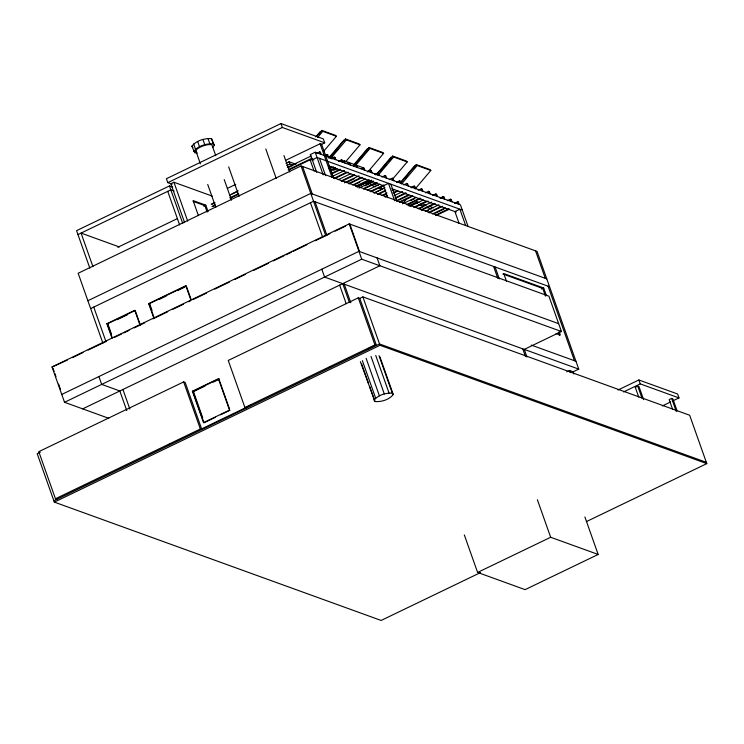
<?xml version="1.0" encoding="UTF-8"?>
<svg xmlns="http://www.w3.org/2000/svg" width="744" height="744" viewBox="0 0 744 744"><rect width="100%" height="100%" fill="white"/><g stroke="black" fill="none" stroke-linecap="round" stroke-linejoin="round"><path stroke-width="1.12" d="M197.402 152.994L194.77 152.827L191.887 146.177C196.332 140.523 204.488 138.142 211.491 138.654L214.365 145.303L212.626 147.544M193.738 151.404C198.183 145.759 206.339 143.378 213.342 143.88L214.365 145.303M374.018 400.226C378.166 394.962 385.783 392.73 392.311 393.204L393.269 394.534C389.121 399.798 381.505 402.03 374.976 401.555L360.356 361.64M315.754 136.868L320.246 131.567L320.906 132.218L319.409 133.985M316.637 136.561L321.845 130.414L335.46 135.343L336.4 136.282L323.742 151.218M317.576 137.5L322.784 131.353L336.4 136.282M328.885 157.775L343.849 140.114L344.509 140.765M329.062 158.286L345.449 138.961L359.064 143.89L360.003 144.829L345.858 161.513M330.289 157.542L337.776 148.716M330.755 158.342L346.388 139.9L360.003 144.829M353.977 164.554L367.452 148.661L368.113 149.312L354.637 165.205M354.153 165.075L369.043 147.507L382.667 152.436L383.606 153.376L367.973 171.817M355.846 165.131L369.991 148.447L383.606 153.376M369.349 182.81L371.591 180.16M376.083 174.868L391.056 157.207L391.716 157.858M369.563 183.284L371.805 180.653M377.757 173.622L392.646 156.054L406.261 160.983L407.21 161.922L393.065 178.607M380.491 171.101L382.732 168.46M384.229 166.693L386.471 164.043M388.721 161.392L390.963 158.742M377.952 175.435L393.595 156.993L407.21 161.922M379.663 194.426L381.151 192.668M400.43 182.531L414.65 165.754L415.31 166.405L413.813 168.172M400.616 183.052L416.249 164.601L429.865 169.53L430.813 170.469L415.171 188.911M405.582 177.881L407.08 176.123M401.555 183.982L417.189 165.54L430.813 170.469M402.513 203.847L406.987 198.574M320.552 144.829L324.719 142.82L323.324 138.895L280.962 123.55L166.423 178.709L167.809 182.633L172.152 184.205M167.809 182.633L282.357 127.475L324.719 142.82M212.18 196.09L173.929 182.243L170.841 183.731L184.596 222.596M172.72 187.116L169.446 185.935L76.567 230.649L89.838 268.128M77.962 234.574L170.832 189.86L174.115 191.041M227.404 188.399L235.736 184.382M285.733 160.313L320.106 143.759L321.622 144.308L333.47 177.779M285.966 163.262L289.053 161.773L295.498 164.099M286.775 165.549L289.872 164.061L293.089 165.224M117.868 247.268L177.37 218.615M468.05 226.353L460.434 204.842L315.196 152.241L310.248 154.631L312.099 159.858L317.056 157.477L462.294 210.068M203.735 206.172L205.8 205.177L208.088 211.64M231.97 193.858L238.164 190.873M211.231 204.098L214.365 202.591M230.008 195.058L237.299 191.543M287.361 167.437L311.345 155.887M316.553 153.385L319.688 151.878L320.441 152.148L321.25 154.436M211.994 204.368L215.118 202.861M289.156 167.214L292.28 165.707M294.373 164.703L296.456 163.699M212.04 206.386L215.174 204.879M229.775 197.848L238.117 193.831M288.17 169.725L312.154 158.184M212.803 206.655L214.886 205.651M230.528 198.118L238.871 194.1M288.923 170.004L311.866 158.956M313.931 160.007L312.108 159.346L310.257 160.239L314.098 171.092M572.462 372.139L578.739 369.117L537.056 251.407L301.05 165.94L78.148 273.262L102.895 343.151M324.858 155.505L327.704 154.78L328.513 157.068M325.612 155.784L327.704 154.78M331.08 158.639L334.205 157.133L334.967 157.412L335.777 159.7M331.833 158.918L334.967 157.412M338.343 161.271L341.468 159.765L342.221 160.034L343.04 162.322M342.007 161.801L344.081 160.806L362.839 167.595M328.727 168.581L331.852 167.075M329.48 168.851L333.647 166.842M330.355 170.097L335.544 167.595M331.006 170.934L336.214 168.423M346.648 163.401L348.731 162.397L349.541 164.684M333.842 170.199L336.976 168.693M331.815 173.222L340.157 169.204M331.526 173.994L339.868 169.976M332.01 176.57L344.519 170.543M353.912 166.024L355.995 165.019L356.804 167.316M333.861 178.355L346.379 172.329M334.614 178.634L348.173 172.106M338.232 179.704L350.74 173.678M361.166 168.656L364.011 167.93L364.82 170.218M87.876 300.734L310.769 193.403L546.784 278.87M341.124 180.987L354.683 174.459M341.877 181.266L354.395 175.24M344.444 182.838L359.045 175.807M367.387 171.79L370.521 170.283L371.275 170.553L372.084 172.85M346.248 182.606L354.59 178.588M348.387 183.619L360.896 177.593M349.141 183.889L362.7 177.36M90.656 308.574L313.55 201.252L549.565 286.719M352.749 184.968L365.267 178.941M374.651 174.422L377.775 172.915L378.538 173.185L379.347 175.472M355.595 184.233L359.761 182.224M375.404 174.691L378.538 173.185M355.651 186.251L369.201 179.722M356.404 186.521L368.922 180.494M356.953 186.902L365.137 182.959L368.308 184.112M357.39 186.939L370.8 180.485M358.971 188.093L373.572 181.062M381.914 177.044L385.039 175.538L385.801 175.817L386.61 178.104M364.941 185.861L372.242 182.345M363.956 188.372L375.422 182.857M363.667 189.153L377.227 182.624M367.276 190.222L379.793 184.196M389.177 179.676L392.302 178.169L393.055 178.448L393.874 180.736M370.168 191.506L383.727 184.977M370.931 191.785L388.461 183.34L394.608 200.703M373.897 193.031L382.081 189.097L381.263 186.809M374.539 192.854L384.964 187.832M396.44 182.308L399.565 180.801L400.319 181.071L401.128 183.368M111.87 337.795L106.894 323.724L134.757 310.304L140.123 325.463M153.645 317.604L148.679 303.599L185.833 285.715L190.79 299.711M186.288 285.873L149.135 303.766L154.092 317.762M377.431 194.138L385.773 190.12M117.236 319.632L127.559 314.666M159.03 299.516L166.256 296.038M177.602 290.569L184.828 287.091M378.194 194.407L385.494 190.892M381.802 195.486L387.01 192.975M392.228 190.464L394.311 189.46M403.694 184.94L406.829 183.433L407.582 183.703L408.391 185.991M383.597 195.254L385.68 194.249M384.695 196.769L386.778 195.765M393.037 192.752L397.212 190.743M385.448 197.039L387.54 196.035M393.799 193.022L397.966 191.013M394.274 195.598L402.616 191.58M410.958 187.572L414.092 186.065L414.845 186.335L415.654 188.623M411.72 187.841L413.803 186.837M395.083 197.895L405.517 192.873M395.845 198.164L406.271 193.142M396.32 200.74L408.837 194.714M418.221 190.194L421.355 188.688L422.108 188.967L422.918 191.255M108.773 418.314L64.533 402.29L52.024 366.978L349.215 223.87L548.923 296.186L561.432 331.498L524.278 349.392L526.985 357.018M399.165 200.015L408.549 195.495M67.276 360.143L52.024 366.978M72.512 357.622L82.975 352.582M88.21 350.061L106.001 341.496M114.371 337.469L121.7 333.935M123.792 332.931L129.019 330.41M134.255 327.89L144.717 322.849M153.087 318.823L167.744 311.764M172.971 309.244L183.433 304.212M188.669 301.692L190.762 300.678M192.854 299.674L206.46 293.127M214.83 289.091L229.478 282.041M234.713 279.521L245.176 274.48M253.546 270.444L268.203 263.395M273.429 260.874L283.901 255.834M285.994 254.829L291.22 252.309M293.313 251.295L306.919 244.748M315.289 240.721L329.945 233.663M335.172 231.142L345.635 226.102M399.221 202.024L412.781 195.495M399.974 202.303L412.492 196.277M403.583 203.372L416.101 197.346M425.484 192.826L428.609 191.32L429.372 191.599L430.181 193.886M410.595 200.629L414.771 198.62M406.484 204.656L420.034 198.127M407.238 204.935L420.797 198.406M408.614 205.8L416.919 201.801L418.993 202.554M409.805 206.507L423.364 199.978M432.748 195.458L435.872 193.952L436.635 194.221L437.444 196.509M413.748 207.288L426.256 201.261M414.501 207.557L428.06 201.029M418.109 208.627L431.669 202.108M440.011 198.09L443.136 196.583L443.889 196.853L444.707 199.141M418.863 208.906L423.038 206.897M440.764 198.36L443.889 196.853M421.002 209.92L434.561 203.391M421.764 210.189L435.314 203.661M425.373 211.259L438.932 204.73M447.274 200.713L450.399 199.206L451.152 199.485L451.961 201.773M426.126 211.538L428.209 210.533M449.069 200.489L451.152 199.485M428.265 212.542L440.783 206.516M429.028 212.821L442.578 206.293M432.636 213.891L445.144 207.864M454.528 203.345L457.662 201.838L458.416 202.117L459.225 204.405M435.473 213.156L443.815 209.148M455.291 203.624L458.416 202.117M435.528 215.174L449.088 208.645M436.282 215.453L448.799 209.427M64.533 402.29L361.724 259.182L561.432 331.498M82.686 408.865L379.877 265.757L377.096 257.908M55.456 498.759L200.341 429L201.847 429.539L185.182 382.463L183.666 381.914L38.781 451.673L55.456 498.759L56.972 499.308L56.739 498.657M586.374 521.618L706.8 463.624L689.66 415.236L362.877 296.893L359.78 298.381L358.264 297.842L228.241 360.449L244.916 407.526L246.431 408.075M40.297 452.222L37.2 453.71L54.34 502.107L381.123 620.45L480.605 572.545M192.398 391.242L218.411 378.724L229.524 410.111L203.521 422.629L192.398 391.242L193.914 391.79M194.5 391.121L204.907 386.117M213.221 382.109L219.461 379.105M215.416 417.291L203.968 422.797L192.854 391.409L218.857 378.882L229.589 409.191M220.615 414.78L229.98 410.279M244.916 407.526L374.939 344.918L376.455 345.467L359.78 298.381M168.451 444.856L170.543 443.852M200.815 429.279L246.757 407.154M248.849 406.15L250.933 405.145M329.239 367.443L331.322 366.429M367.871 348.834L373.088 346.323M53.875 500.796L379.552 343.979L706.335 462.322M54.34 502.107L380.007 345.29L706.8 463.624M541.632 289.007L543.697 288.012L546.403 295.675M566.751 371.823L569.541 370.484L573.168 371.795L573.95 373.981M618.004 390.023L638.864 379.97L677.598 393.995L678.984 397.919L672.725 400.932M623.565 391.939L640.259 383.895L678.984 397.919M643.597 399.64L638.966 386.564L637.757 386.127L635.274 387.317L638.752 397.129M677.096 410.828L672.855 398.831L671.646 398.393L669.163 399.593L672.641 409.395M662.29 405.964L670.642 401.937M464.321 534.927L477.601 572.434L550.662 537.261L598.167 554.457L584.886 516.95M598.167 554.457L525.106 589.639L477.601 572.434M328.476 165.791L384.174 185.963M391.818 188.734L456.249 212.059M367.499 181.824L370.679 182.968M373.851 184.121L378.092 185.656M370.428 184.875L375.72 186.791M378.901 187.944L382.081 189.097M421.076 203.307L426.275 205.195M429.4 206.321L433.557 207.827M418.77 204.47L423.968 206.358M426.042 207.111L431.25 208.99M543.697 288.012L503.753 273.55L506.469 281.213M502.823 273.997L542.767 288.458L545.482 296.121M558.651 323.659L358.943 251.333L61.752 394.441L62.357 394.664M205.8 205.177L193.087 200.573L198.425 215.658M193.217 201.41L204.87 205.623L207.157 212.087M556.047 333.535L560.362 335.098L559.2 331.805M531.3 345.095L575.968 361.268M578.739 369.117L324.579 277.075L321.799 269.226M119.3 246.934L81.059 233.086L92.935 266.64M148.679 303.599L150.195 304.147M106.894 323.724L108.401 324.272M416.249 164.601L417.189 165.54M392.646 156.054L393.595 156.993M369.043 147.507L369.991 148.447M345.449 138.961L346.388 139.9M321.845 130.414L322.784 131.353M191.887 146.177L192.91 147.591M671.646 398.393L676.277 411.478M638.864 379.97L640.259 383.895M637.757 386.127L641.998 398.114M535.55 250.858L545.278 278.321M548.049 286.17L574.452 360.719M558.27 332.261L559.442 335.544M569.541 370.484L570.313 372.67M495.104 266.994L499.308 278.879M493.588 266.445L497.792 278.33M522.762 348.843L525.469 356.469M457.662 201.838L458.471 204.126M465.632 225.478L459.866 209.194L454.919 211.584L459.141 223.516M450.399 199.206L451.208 201.503M443.136 196.583L443.945 198.871M435.872 193.952L436.682 196.239M428.609 191.32L429.428 193.607M537.382 499.745L550.662 537.261M421.355 188.688L422.164 190.976M414.092 186.065L414.901 188.353M416.919 201.801L417.458 203.335M406.829 183.433L407.638 185.721M399.565 180.801L400.374 183.089M392.302 178.169L393.111 180.457M390.879 184.214L397.026 201.578M385.039 175.538L385.848 177.835M383.504 185.721L387.736 197.662M377.775 172.915L378.594 175.203M370.521 170.283L371.33 172.571M363.258 167.651L364.067 169.939M356.748 165.298L357.557 167.586M349.485 162.666L350.294 164.954M344.081 160.806L344.891 163.094M341.468 159.765L342.277 162.053M334.205 157.133L335.014 159.421M326.942 154.501L327.76 156.789M349.829 224.093L359.547 251.556M349.215 223.87L361.724 259.182M320.106 143.759L331.954 177.23M319.688 151.878L320.497 154.166M319.474 158.351L325.621 175.714M315.196 152.241L323.203 174.84M362.877 296.893L380.007 345.29M312.108 159.346L316.721 172.366M379.989 357.018L393.269 394.534M379.031 355.697L392.311 393.204M358.264 297.842L374.939 344.918M375.748 355.483L389.028 392.999M371.024 356.45L384.313 393.967M302.557 166.489L312.285 193.952M315.065 201.801L326.923 235.29M344.24 284.189L350.805 302.724M301.05 165.94L325.798 235.82M342.733 283.65L349.289 302.176M366.122 358.338L379.412 395.845M310.453 202.74L322.701 237.317M339.636 285.138L346.192 303.664M280.962 123.55L282.357 127.475M362.356 360.626L375.646 398.133M361.696 364.039L368.522 383.337M369.666 386.545L374.976 401.555M289.053 161.773L289.872 164.061M283.957 155.57L289.76 171.948M265.803 148.995L276.247 178.467M228.659 166.879L239.094 196.36M211.491 138.654L213.342 143.88M215.76 155.682L212.3 145.917A8.723 2.613 -19.5 0 0 202.47 146.159A8.723 2.613 -19.5 0 0 196.621 151.934M224.214 179.555L231.514 200.173M207.976 138.43L209.827 143.657M202.917 139.463L204.767 144.689M197.662 141.481L199.513 146.708M193.626 143.936L195.477 149.163M195.802 150.79L200.415 163.82M207.715 184.438L215.788 207.232M173.929 182.243L187.693 221.098M169.446 185.935L182.717 223.414M167.735 191.347L179.62 224.902M186.67 286.952L190.864 298.8M193.459 391.623L202.656 417.607M183.666 381.914L200.341 429M150.121 305.059L152.027 310.443M140.188 324.542L135.203 310.471L107.341 323.891L112.325 337.962M107.945 324.105L111.395 333.851M93.753 307.086L105.992 341.663M122.927 389.484L129.875 409.107M126.778 410.595L119.831 390.972L101.677 384.397L98.896 376.557M53.001 368.252L54.126 371.423M54.879 373.534L55.995 376.706M58.618 384.099L60.487 389.382"/></g></svg>
